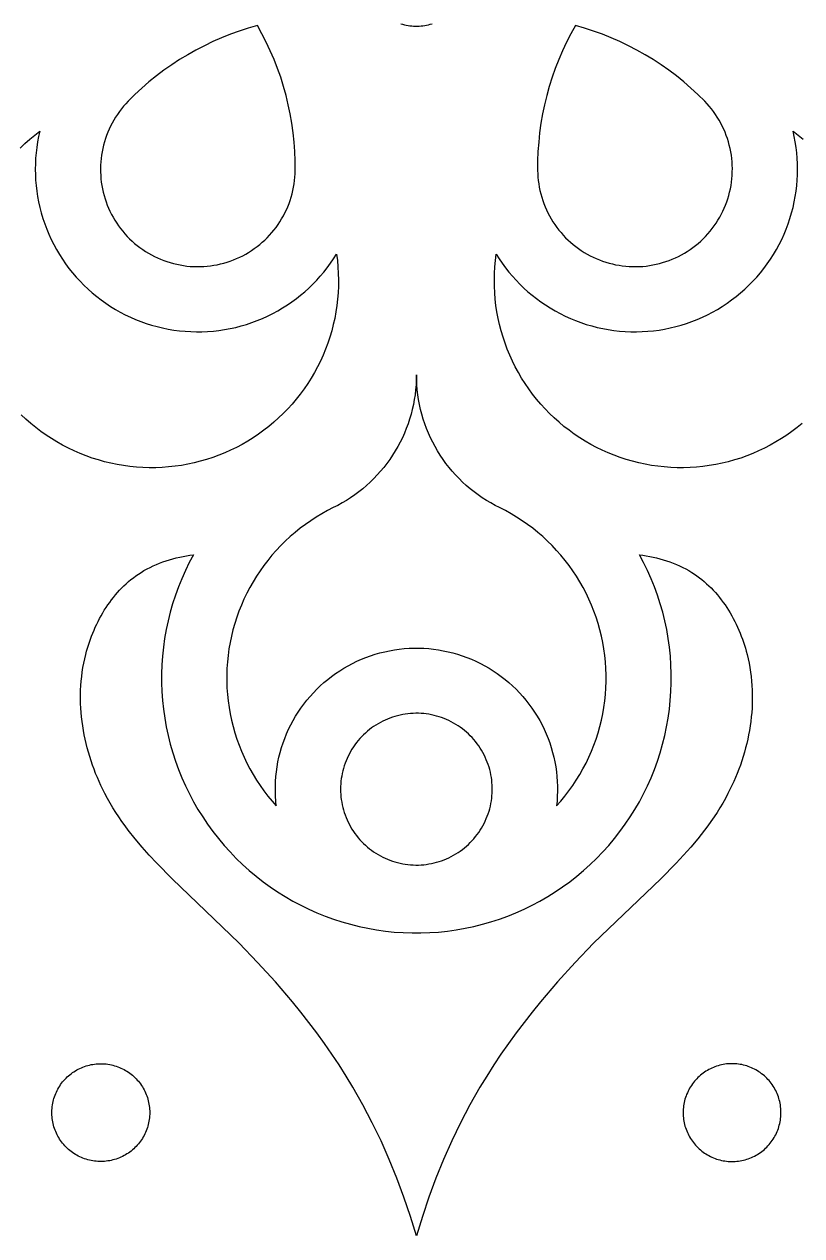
# Model space of a CAD drawing. Header units: millimetres. Extents: x -808 to 145, y 470 to 1424.
# Drawn here: x -415.2 to -249.3, y 606.6 to 865.2 of the extents above; entities that cross this region are included whole.
import ezdxf

# ---------------------------------------------------------------- set-up
doc = ezdxf.new("R2010")
doc.units = ezdxf.units.MM
doc.layers.add('Layer 05', color=12, linetype='Continuous', true_color=0xde0000)

msp = doc.modelspace()

# ---------------------------------------------------------------- linework, layer by layer
at = {"layer": 'Layer 05'}
for points in [[(-365.48, 864.9), (-367.42, 864.35), (-369.35, 863.73), (-371.25, 863.05), (-373.13, 862.3), (-374.98, 861.49), (-376.8, 860.62), (-378.59, 859.69), (-380.35, 858.7), (-382.08, 857.65), (-383.77, 856.54), (-385.42, 855.38), (-387.04, 854.16), (-388.61, 852.89), (-390.13, 851.56), (-391.62, 850.19), (-393.05, 848.77)], [(-357.4, 834), (-357.4, 836.02), (-357.48, 838.04), (-357.63, 840.06), (-357.84, 842.06), (-358.12, 844.07), (-358.46, 846.06), (-358.88, 848.03), (-359.36, 850), (-359.9, 851.94), (-360.51, 853.87), (-361.18, 855.78), (-361.92, 857.66), (-362.72, 859.51), (-363.58, 861.34), (-364.5, 863.14), (-365.48, 864.9)], [(-334.88, 865.3), (-334.5, 865.19), (-334.11, 865.09), (-333.72, 865.01), (-333.33, 864.94), (-332.94, 864.89), (-332.54, 864.85), (-332.14, 864.82), (-331.74, 864.8), (-331.35, 864.8), (-330.95, 864.82), (-330.55, 864.85), (-330.16, 864.89), (-329.76, 864.94), (-329.37, 865.01), (-328.98, 865.09), (-328.59, 865.19), (-328.21, 865.3)], [(-297.61, 864.9), (-298.59, 863.14), (-299.51, 861.34), (-300.37, 859.51), (-301.17, 857.66), (-301.91, 855.78), (-302.58, 853.87), (-303.19, 851.94), (-303.74, 850), (-304.22, 848.03), (-304.63, 846.06), (-304.97, 844.07), (-305.25, 842.06), (-305.46, 840.06), (-305.61, 838.04), (-305.69, 836.02), (-305.7, 834)], [(-270.04, 848.77), (-271.47, 850.19), (-272.96, 851.56), (-274.48, 852.89), (-276.06, 854.16), (-277.67, 855.38), (-279.32, 856.54), (-281.01, 857.65), (-282.74, 858.7), (-284.5, 859.69), (-286.29, 860.62), (-288.11, 861.49), (-289.97, 862.3), (-291.84, 863.05), (-293.74, 863.73), (-295.67, 864.35), (-297.61, 864.9)], [(-393.05, 848.77), (-393.55, 848.24), (-394.03, 847.7), (-394.49, 847.14), (-394.92, 846.56), (-395.34, 845.97), (-395.74, 845.37), (-396.12, 844.75), (-396.47, 844.12), (-396.8, 843.47), (-397.11, 842.82), (-397.4, 842.15), (-397.67, 841.48), (-397.91, 840.8), (-398.12, 840.1), (-398.31, 839.41), (-398.48, 838.7), (-398.62, 837.99), (-398.74, 837.28), (-398.83, 836.56), (-398.9, 835.84), (-398.94, 835.11), (-398.96, 834.39), (-398.95, 833.67), (-398.92, 832.94), (-398.86, 832.22), (-398.78, 831.5), (-398.67, 830.79), (-398.54, 830.07), (-398.38, 829.37), (-398.2, 828.67), (-397.99, 827.97), (-397.76, 827.29), (-397.51, 826.61), (-397.23, 825.94), (-396.93, 825.28), (-396.6, 824.63), (-396.26, 824), (-395.89, 823.37), (-395.5, 822.76), (-395.09, 822.17), (-394.66, 821.58), (-394.2, 821.02), (-393.73, 820.47), (-393.24, 819.93), (-392.74, 819.42), (-392.21, 818.92), (-391.67, 818.44), (-391.11, 817.98), (-390.53, 817.54), (-389.94, 817.12), (-389.34, 816.72), (-388.72, 816.34), (-388.09, 815.99), (-387.45, 815.65), (-386.8, 815.34), (-386.13, 815.05)], [(-276.96, 815.05), (-276.3, 815.34), (-275.64, 815.65), (-275, 815.99), (-274.37, 816.34), (-273.75, 816.72), (-273.15, 817.12), (-272.56, 817.54), (-271.98, 817.98), (-271.42, 818.44), (-270.88, 818.92), (-270.36, 819.42), (-269.85, 819.93), (-269.36, 820.47), (-268.89, 821.02), (-268.44, 821.58), (-268, 822.17), (-267.59, 822.76), (-267.2, 823.37), (-266.84, 824), (-266.49, 824.63), (-266.17, 825.28), (-265.86, 825.94), (-265.59, 826.61), (-265.33, 827.29), (-265.1, 827.97), (-264.89, 828.67), (-264.71, 829.37), (-264.55, 830.07), (-264.42, 830.79), (-264.31, 831.5), (-264.23, 832.22), (-264.17, 832.94), (-264.14, 833.67), (-264.13, 834.39), (-264.15, 835.11), (-264.19, 835.84), (-264.26, 836.56), (-264.35, 837.28), (-264.47, 837.99), (-264.61, 838.7), (-264.78, 839.41), (-264.97, 840.1), (-265.19, 840.8), (-265.43, 841.48), (-265.69, 842.15), (-265.98, 842.82), (-266.29, 843.47), (-266.62, 844.12), (-266.97, 844.75), (-267.35, 845.37), (-267.75, 845.97), (-268.17, 846.56), (-268.61, 847.14), (-269.06, 847.7), (-269.54, 848.24), (-270.04, 848.77)], [(-416.09, 838.77), (-415.09, 839.73), (-414.06, 840.64), (-413, 841.52), (-411.92, 842.37)], [(-411.92, 842.37), (-412.17, 841.22), (-412.39, 840.07), (-412.56, 838.92), (-412.7, 837.76), (-412.8, 836.59), (-412.86, 835.42), (-412.88, 834.25), (-412.86, 833.08), (-412.8, 831.91), (-412.7, 830.75), (-412.56, 829.58), (-412.38, 828.43), (-412.17, 827.28)], [(-250.92, 827.28), (-250.71, 828.43), (-250.53, 829.58), (-250.39, 830.75), (-250.29, 831.91), (-250.23, 833.08), (-250.21, 834.25), (-250.23, 835.42), (-250.29, 836.59), (-250.39, 837.76), (-250.53, 838.92), (-250.71, 840.07), (-250.92, 841.22), (-251.18, 842.37)], [(-251.18, 842.37), (-250.09, 841.52), (-249.03, 840.64)], [(-386.13, 815.05), (-385.46, 814.79), (-384.78, 814.54), (-384.08, 814.33), (-383.39, 814.13), (-382.68, 813.96), (-381.97, 813.82), (-381.26, 813.7), (-380.54, 813.6), (-379.82, 813.53), (-379.1, 813.49), (-378.37, 813.47), (-377.65, 813.48), (-376.93, 813.51), (-376.2, 813.56), (-375.48, 813.64), (-374.77, 813.75), (-374.06, 813.88), (-373.35, 814.04), (-372.65, 814.22), (-371.95, 814.42), (-371.27, 814.65), (-370.59, 814.9), (-369.92, 815.18), (-369.26, 815.48), (-368.61, 815.8), (-367.97, 816.15), (-367.35, 816.51), (-366.74, 816.9), (-366.14, 817.31), (-365.56, 817.74), (-364.99, 818.19), (-364.44, 818.66), (-363.9, 819.15), (-363.38, 819.65), (-362.88, 820.18), (-362.4, 820.72), (-361.94, 821.28), (-361.5, 821.85), (-361.08, 822.44), (-360.68, 823.04), (-360.3, 823.66), (-359.94, 824.29), (-359.6, 824.93), (-359.29, 825.58), (-359, 826.25), (-358.73, 826.92), (-358.49, 827.6), (-358.27, 828.29), (-358.07, 828.99), (-357.9, 829.69), (-357.75, 830.4), (-357.63, 831.12), (-357.54, 831.83), (-357.46, 832.55), (-357.42, 833.28), (-357.4, 834)], [(-305.7, 834), (-305.67, 833.28), (-305.63, 832.55), (-305.56, 831.83), (-305.46, 831.12), (-305.34, 830.4), (-305.19, 829.69), (-305.02, 828.99), (-304.82, 828.29), (-304.6, 827.6), (-304.36, 826.92), (-304.09, 826.25), (-303.8, 825.58), (-303.49, 824.93), (-303.15, 824.29), (-302.8, 823.66), (-302.42, 823.04), (-302.01, 822.44), (-301.59, 821.85), (-301.15, 821.28), (-300.69, 820.72), (-300.21, 820.18), (-299.71, 819.65), (-299.19, 819.15), (-298.65, 818.66), (-298.1, 818.19), (-297.54, 817.74), (-296.95, 817.31), (-296.36, 816.9), (-295.74, 816.51), (-295.12, 816.15), (-294.48, 815.8), (-293.83, 815.48), (-293.17, 815.18), (-292.5, 814.9), (-291.83, 814.65), (-291.14, 814.42), (-290.44, 814.22), (-289.74, 814.04), (-289.04, 813.88), (-288.32, 813.75), (-287.61, 813.64), (-286.89, 813.56), (-286.17, 813.51), (-285.44, 813.48), (-284.72, 813.47), (-283.99, 813.49), (-283.27, 813.53), (-282.55, 813.6), (-281.83, 813.7), (-281.12, 813.82), (-280.41, 813.96), (-279.7, 814.13), (-279.01, 814.33), (-278.32, 814.54), (-277.63, 814.79), (-276.96, 815.05)], [(-412.17, 827.28), (-411.9, 826.1), (-411.6, 824.93), (-411.26, 823.77), (-410.87, 822.62), (-410.44, 821.49), (-409.98, 820.37), (-409.48, 819.27), (-408.94, 818.19), (-408.36, 817.13), (-407.74, 816.09), (-407.09, 815.07), (-406.41, 814.08), (-405.69, 813.1), (-404.93, 812.16), (-404.15, 811.24), (-403.33, 810.35), (-402.48, 809.49), (-401.6, 808.66), (-400.7, 807.85), (-399.77, 807.09), (-398.81, 806.35), (-397.82, 805.65), (-396.81, 804.98), (-395.78, 804.35), (-394.73, 803.76), (-393.66, 803.2), (-392.57, 802.68), (-391.46, 802.19)], [(-271.63, 802.19), (-270.53, 802.68), (-269.43, 803.2), (-268.36, 803.76), (-267.31, 804.35), (-266.28, 804.98), (-265.27, 805.65), (-264.29, 806.35), (-263.33, 807.09), (-262.39, 807.85), (-261.49, 808.66), (-260.61, 809.49), (-259.76, 810.35), (-258.94, 811.24), (-258.16, 812.16), (-257.4, 813.1), (-256.68, 814.08), (-256, 815.07), (-255.35, 816.09), (-254.73, 817.13), (-254.15, 818.19), (-253.61, 819.27), (-253.11, 820.37), (-252.65, 821.49), (-252.22, 822.62), (-251.84, 823.77), (-251.49, 824.93), (-251.19, 826.1), (-250.92, 827.28)], [(-348.58, 816.13), (-348.41, 814.77), (-348.28, 813.4), (-348.21, 812.02), (-348.17, 810.64), (-348.19, 809.27), (-348.25, 807.89), (-348.37, 806.52), (-348.52, 805.15), (-348.73, 803.79), (-348.98, 802.43), (-349.28, 801.09), (-349.63, 799.76), (-350.02, 798.44), (-350.46, 797.13), (-350.94, 795.84), (-351.46, 794.57), (-352.03, 793.31), (-352.65, 792.08), (-353.3, 790.87), (-354, 789.68), (-354.73, 788.52), (-355.51, 787.38), (-356.32, 786.27), (-357.18, 785.19), (-358.07, 784.14), (-358.99, 783.12), (-359.95, 782.13), (-360.95, 781.17), (-361.97, 780.26), (-363.03, 779.37), (-364.12, 778.53), (-365.24, 777.72), (-366.38, 776.95), (-367.55, 776.22), (-368.74, 775.54), (-369.96, 774.89), (-371.2, 774.29), (-372.45, 773.73), (-373.73, 773.21), (-375.02, 772.74), (-376.33, 772.31), (-377.66, 771.93), (-378.99, 771.59), (-380.34, 771.3), (-381.7, 771.06), (-383.06, 770.86), (-384.43, 770.72), (-385.8, 770.61), (-387.18, 770.56), (-388.55, 770.55), (-389.93, 770.6), (-391.31, 770.68), (-392.68, 770.82), (-394.04, 771), (-395.4, 771.23), (-396.75, 771.51), (-398.09, 771.84), (-399.41, 772.21), (-400.73, 772.62), (-402.03, 773.08), (-403.31, 773.59)], [(-359.08, 805.28), (-358.11, 805.95), (-357.17, 806.64), (-356.25, 807.36), (-355.35, 808.12), (-354.49, 808.9), (-353.64, 809.72), (-352.83, 810.56), (-352.05, 811.42), (-351.29, 812.32), (-350.57, 813.24), (-349.87, 814.18), (-349.21, 815.15), (-348.58, 816.13)], [(-259.78, 773.59), (-261.07, 773.08), (-262.36, 772.62), (-263.68, 772.21), (-265, 771.84), (-266.34, 771.51), (-267.69, 771.23), (-269.05, 771), (-270.41, 770.82), (-271.79, 770.68), (-273.16, 770.6), (-274.54, 770.55), (-275.91, 770.56), (-277.29, 770.61), (-278.66, 770.72), (-280.03, 770.86), (-281.4, 771.06), (-282.75, 771.3), (-284.1, 771.59), (-285.43, 771.93), (-286.76, 772.31), (-288.07, 772.74), (-289.36, 773.21), (-290.64, 773.73), (-291.9, 774.29), (-293.13, 774.89), (-294.35, 775.54), (-295.54, 776.22), (-296.71, 776.95), (-297.86, 777.72), (-298.97, 778.53), (-300.06, 779.37), (-301.12, 780.26), (-302.14, 781.17), (-303.14, 782.13), (-304.1, 783.12), (-305.02, 784.14), (-305.91, 785.19), (-306.77, 786.27), (-307.58, 787.38), (-308.36, 788.52), (-309.1, 789.68), (-309.79, 790.87), (-310.45, 792.08), (-311.06, 793.31), (-311.63, 794.57), (-312.15, 795.84), (-312.64, 797.13), (-313.07, 798.44), (-313.46, 799.76), (-313.81, 801.09), (-314.11, 802.43), (-314.36, 803.79), (-314.57, 805.15), (-314.73, 806.52), (-314.84, 807.89), (-314.9, 809.27), (-314.92, 810.64), (-314.89, 812.02), (-314.81, 813.4), (-314.68, 814.77), (-314.51, 816.13)], [(-314.51, 816.13), (-313.88, 815.15), (-313.22, 814.18), (-312.53, 813.24), (-311.8, 812.32), (-311.05, 811.42), (-310.26, 810.56), (-309.45, 809.72), (-308.61, 808.9), (-307.74, 808.12), (-306.84, 807.36), (-305.92, 806.64), (-304.98, 805.95), (-304.02, 805.28)], [(-391.46, 802.19), (-390.33, 801.75), (-389.19, 801.35), (-388.04, 800.98), (-386.87, 800.66), (-385.7, 800.38), (-384.51, 800.14), (-383.32, 799.94), (-382.12, 799.78), (-380.92, 799.66), (-379.71, 799.59), (-378.5, 799.55), (-377.3, 799.56), (-376.09, 799.62), (-374.88, 799.71), (-373.68, 799.85), (-372.48, 800.02), (-371.3, 800.24), (-370.11, 800.5), (-368.94, 800.8), (-367.78, 801.15), (-366.64, 801.53), (-365.5, 801.95), (-364.39, 802.41), (-363.29, 802.91), (-362.2, 803.45), (-361.14, 804.02), (-360.1, 804.64), (-359.08, 805.28)], [(-304.02, 805.28), (-302.99, 804.64), (-301.95, 804.02), (-300.89, 803.45), (-299.81, 802.91), (-298.7, 802.41), (-297.59, 801.95), (-296.45, 801.53), (-295.31, 801.15), (-294.15, 800.8), (-292.98, 800.5), (-291.8, 800.24), (-290.61, 800.02), (-289.41, 799.85), (-288.21, 799.71), (-287, 799.62), (-285.8, 799.56), (-284.59, 799.55), (-283.38, 799.59), (-282.17, 799.66), (-280.97, 799.78), (-279.77, 799.94), (-278.58, 800.14), (-277.39, 800.38), (-276.22, 800.66), (-275.05, 800.98), (-273.9, 801.35), (-272.76, 801.75), (-271.63, 802.19)], [(-331.55, 790.4), (-331.56, 789.33), (-331.62, 788.26), (-331.71, 787.2), (-331.83, 786.14), (-332, 785.08), (-332.19, 784.03), (-332.43, 782.99), (-332.7, 781.95), (-333, 780.93), (-333.34, 779.92), (-333.71, 778.91), (-334.11, 777.93), (-334.55, 776.95), (-335.03, 775.99), (-335.53, 775.05), (-336.06, 774.13), (-336.63, 773.22), (-337.23, 772.33), (-337.85, 771.47), (-338.51, 770.62), (-339.19, 769.8), (-339.9, 769), (-340.64, 768.23), (-341.4, 767.48), (-342.19, 766.76), (-343, 766.07), (-343.84, 765.4), (-344.7, 764.76), (-345.58, 764.15), (-346.47, 763.58), (-347.39, 763.03), (-348.33, 762.51), (-349.28, 762.03)], [(-313.81, 762.03), (-314.77, 762.51), (-315.7, 763.03), (-316.62, 763.58), (-317.52, 764.15), (-318.39, 764.76), (-319.25, 765.4), (-320.09, 766.07), (-320.9, 766.76), (-321.69, 767.48), (-322.45, 768.23), (-323.19, 769), (-323.9, 769.8), (-324.58, 770.62), (-325.24, 771.47), (-325.86, 772.33), (-326.46, 773.22), (-327.03, 774.13), (-327.56, 775.05), (-328.07, 775.99), (-328.54, 776.95), (-328.98, 777.93), (-329.38, 778.91), (-329.75, 779.92), (-330.09, 780.93), (-330.4, 781.95), (-330.66, 782.99), (-330.9, 784.03), (-331.09, 785.08), (-331.26, 786.14), (-331.38, 787.2), (-331.47, 788.26), (-331.53, 789.33), (-331.55, 790.4)], [(-403.31, 773.59), (-404.57, 774.13), (-405.81, 774.73), (-407.04, 775.36), (-408.24, 776.04), (-409.41, 776.76), (-410.56, 777.51), (-411.68, 778.31), (-412.78, 779.15), (-413.84, 780.02), (-414.88, 780.93), (-415.88, 781.87)], [(-249.25, 780.02), (-250.31, 779.15), (-251.41, 778.31), (-252.53, 777.51), (-253.68, 776.76), (-254.86, 776.04), (-256.06, 775.36), (-257.28, 774.73), (-258.52, 774.13), (-259.78, 773.59)], [(-349.28, 762.03), (-350.52, 761.4), (-351.74, 760.72), (-352.93, 760.01), (-354.1, 759.25), (-355.24, 758.46), (-356.36, 757.62), (-357.44, 756.75), (-358.5, 755.84), (-359.52, 754.9), (-360.51, 753.92), (-361.46, 752.91), (-362.38, 751.86), (-363.27, 750.78), (-364.11, 749.68), (-364.92, 748.54), (-365.69, 747.38), (-366.41, 746.2), (-367.1, 744.99), (-367.74, 743.75), (-368.35, 742.5), (-368.9, 741.22), (-369.42, 739.93), (-369.88, 738.62), (-370.31, 737.29), (-370.69, 735.95), (-371.02, 734.6), (-371.3, 733.24), (-371.54, 731.87), (-371.73, 730.49), (-371.87, 729.1), (-371.97, 727.71), (-372.01, 726.32), (-372.01, 724.93), (-371.97, 723.54), (-371.87, 722.15), (-371.72, 720.77), (-371.53, 719.39), (-371.29, 718.02), (-371.01, 716.65), (-370.68, 715.3), (-370.3, 713.96), (-369.87, 712.64), (-369.4, 711.33), (-368.89, 710.03), (-368.33, 708.76), (-367.73, 707.5), (-367.08, 706.27), (-366.39, 705.06), (-365.67, 703.87), (-364.9, 702.71), (-364.09, 701.58), (-363.24, 700.48), (-362.36, 699.4), (-361.44, 698.36)], [(-301.65, 698.36), (-300.73, 699.4), (-299.85, 700.48), (-299, 701.58), (-298.19, 702.71), (-297.43, 703.87), (-296.7, 705.06), (-296.01, 706.27), (-295.36, 707.5), (-294.76, 708.76), (-294.2, 710.03), (-293.69, 711.33), (-293.22, 712.64), (-292.79, 713.96), (-292.42, 715.3), (-292.08, 716.65), (-291.8, 718.02), (-291.56, 719.39), (-291.37, 720.77), (-291.22, 722.15), (-291.13, 723.54), (-291.08, 724.93), (-291.08, 726.32), (-291.12, 727.71), (-291.22, 729.1), (-291.36, 730.49), (-291.55, 731.87), (-291.79, 733.24), (-292.07, 734.6), (-292.41, 735.95), (-292.78, 737.29), (-293.21, 738.62), (-293.68, 739.93), (-294.19, 741.22), (-294.75, 742.5), (-295.35, 743.75), (-295.99, 744.99), (-296.68, 746.2), (-297.41, 747.38), (-298.17, 748.54), (-298.98, 749.68), (-299.83, 750.78), (-300.71, 751.86), (-301.63, 752.91), (-302.58, 753.92), (-303.57, 754.9), (-304.6, 755.84), (-305.65, 756.75), (-306.73, 757.62), (-307.85, 758.46), (-308.99, 759.25), (-310.16, 760.01), (-311.35, 760.72), (-312.57, 761.4), (-313.81, 762.03)], [(-331.55, 606.63), (-332.82, 610.75), (-334.21, 614.84), (-335.72, 618.89), (-337.35, 622.9), (-339.1, 626.86), (-340.98, 630.75), (-342.97, 634.58), (-345.09, 638.33), (-346.54, 640.72), (-348.04, 643.08), (-349.58, 645.4), (-351.18, 647.69), (-352.82, 649.95), (-354.5, 652.18), (-356.23, 654.38), (-358, 656.55), (-361.65, 660.82), (-365.44, 664.98), (-369.36, 669.05), (-383.66, 682.81), (-386.96, 686.15), (-388.55, 687.86), (-390.1, 689.6), (-391.59, 691.38), (-393.03, 693.2), (-393.72, 694.13), (-394.4, 695.07), (-395.05, 696.02), (-395.69, 696.99), (-396.31, 697.97), (-396.9, 698.97), (-397.47, 699.98), (-398.02, 701.01), (-398.45, 701.85), (-398.86, 702.7), (-399.25, 703.56), (-399.63, 704.43), (-399.99, 705.31), (-400.34, 706.2), (-400.66, 707.09), (-400.97, 708), (-401.26, 708.91), (-401.53, 709.83), (-401.78, 710.75), (-402.02, 711.68), (-402.23, 712.61), (-402.42, 713.55), (-402.6, 714.5), (-402.75, 715.44), (-402.88, 716.39), (-402.99, 717.35), (-403.08, 718.3), (-403.15, 719.26), (-403.19, 720.22), (-403.21, 721.18), (-403.21, 722.14), (-403.19, 723.1), (-403.14, 724.06), (-403.06, 725.02), (-402.97, 725.97), (-402.84, 726.93), (-402.7, 727.88), (-402.52, 728.83), (-402.32, 729.78), (-402.1, 730.72), (-401.93, 731.38), (-401.74, 732.04), (-401.54, 732.69), (-401.32, 733.34), (-401.1, 733.99), (-400.86, 734.63), (-400.61, 735.27), (-400.34, 735.9), (-400.06, 736.52), (-399.77, 737.14), (-399.47, 737.76), (-399.16, 738.36), (-398.83, 738.96), (-398.49, 739.55), (-398.14, 740.13), (-397.77, 740.7), (-397.39, 741.26), (-397, 741.81), (-396.6, 742.35), (-396.19, 742.88), (-395.77, 743.4), (-395.33, 743.91), (-394.88, 744.4), (-394.42, 744.88), (-393.95, 745.35), (-393.46, 745.8), (-392.97, 746.24), (-392.46, 746.67), (-391.94, 747.07), (-391.41, 747.47), (-390.87, 747.84), (-390.31, 748.21), (-389.68, 748.59), (-389.03, 748.95), (-388.38, 749.29), (-387.71, 749.61), (-387.03, 749.91), (-386.34, 750.19), (-385.64, 750.45), (-384.93, 750.7), (-384.22, 750.92), (-383.51, 751.12), (-382.78, 751.31), (-382.06, 751.48), (-381.33, 751.63), (-380.6, 751.77), (-379.86, 751.88), (-379.13, 751.98)], [(-379.13, 751.98), (-380.02, 750.31), (-380.85, 748.6), (-381.62, 746.87), (-382.33, 745.11), (-382.98, 743.32), (-383.57, 741.52), (-384.09, 739.69), (-384.55, 737.85), (-384.94, 735.99), (-385.27, 734.12), (-385.53, 732.25), (-385.73, 730.36), (-385.86, 728.46), (-385.93, 726.57), (-385.93, 724.67), (-385.86, 722.77), (-385.73, 720.88), (-385.53, 718.99), (-385.26, 717.11), (-384.93, 715.24), (-384.54, 713.39), (-384.08, 711.55), (-383.55, 709.72), (-382.96, 707.92), (-382.32, 706.13), (-381.6, 704.38), (-380.83, 702.64), (-380, 700.94), (-379.11, 699.26), (-378.16, 697.62), (-377.15, 696.01), (-376.09, 694.44), (-374.97, 692.9), (-373.8, 691.41), (-372.58, 689.95), (-371.31, 688.54), (-370, 687.18), (-368.63, 685.86), (-367.22, 684.59), (-365.77, 683.37), (-364.27, 682.2), (-362.73, 681.09), (-361.16, 680.03), (-359.55, 679.02), (-357.91, 678.07), (-356.23, 677.18), (-354.52, 676.35), (-352.79, 675.58), (-351.03, 674.87), (-349.25, 674.22), (-347.44, 673.63), (-345.62, 673.11), (-343.78, 672.65), (-341.92, 672.25), (-340.05, 671.93), (-338.17, 671.66), (-336.28, 671.46), (-334.39, 671.33), (-332.49, 671.26), (-330.6, 671.26), (-328.7, 671.33), (-326.81, 671.46), (-324.92, 671.66), (-323.04, 671.93), (-321.17, 672.25), (-319.31, 672.65), (-317.47, 673.11), (-315.65, 673.63), (-313.84, 674.22), (-312.06, 674.87), (-310.3, 675.58), (-308.57, 676.35), (-306.86, 677.18), (-305.18, 678.07), (-303.54, 679.02), (-301.93, 680.03), (-300.36, 681.09), (-298.82, 682.2), (-297.33, 683.37), (-295.87, 684.59), (-294.46, 685.86), (-293.1, 687.18), (-291.78, 688.54), (-290.51, 689.95), (-289.29, 691.41), (-288.12, 692.9), (-287, 694.44), (-285.94, 696.01), (-284.93, 697.62), (-283.98, 699.26), (-283.09, 700.94), (-282.26, 702.64), (-281.49, 704.38), (-280.78, 706.13), (-280.13, 707.92), (-279.54, 709.72), (-279.02, 711.55), (-278.56, 713.39), (-278.16, 715.24), (-277.83, 717.11), (-277.56, 718.99), (-277.37, 720.88), (-277.23, 722.77), (-277.17, 724.67), (-277.16, 726.57), (-277.23, 728.46), (-277.36, 730.36), (-277.56, 732.25), (-277.82, 734.12), (-278.15, 735.99), (-278.54, 737.85), (-279, 739.69), (-279.52, 741.52), (-280.11, 743.32), (-280.76, 745.11), (-281.47, 746.87), (-282.24, 748.6), (-283.07, 750.31), (-283.96, 751.98)], [(-283.96, 751.98), (-283.23, 751.88), (-282.5, 751.77), (-281.76, 751.63), (-281.04, 751.48), (-280.31, 751.31), (-279.59, 751.12), (-278.87, 750.92), (-278.16, 750.7), (-277.45, 750.45), (-276.75, 750.19), (-276.06, 749.91), (-275.38, 749.61), (-274.72, 749.29), (-274.06, 748.95), (-273.41, 748.59), (-272.78, 748.21), (-272.23, 747.84), (-271.68, 747.47), (-271.15, 747.07), (-270.63, 746.67), (-270.13, 746.24), (-269.63, 745.8), (-269.15, 745.35), (-268.67, 744.88), (-268.21, 744.4), (-267.76, 743.91), (-267.33, 743.4), (-266.9, 742.88), (-266.49, 742.35), (-266.09, 741.81), (-265.7, 741.26), (-265.32, 740.7), (-264.96, 740.13), (-264.6, 739.55), (-264.26, 738.96), (-263.94, 738.36), (-263.62, 737.76), (-263.32, 737.14), (-263.03, 736.52), (-262.75, 735.9), (-262.49, 735.27), (-262.23, 734.63), (-261.99, 733.99), (-261.77, 733.34), (-261.55, 732.69), (-261.35, 732.04), (-261.17, 731.38), (-260.99, 730.72), (-260.77, 729.78), (-260.57, 728.83), (-260.39, 727.88), (-260.25, 726.93), (-260.12, 725.97), (-260.03, 725.02), (-259.95, 724.06), (-259.91, 723.1), (-259.88, 722.14), (-259.88, 721.18), (-259.9, 720.22), (-259.94, 719.26), (-260.01, 718.3), (-260.1, 717.35), (-260.21, 716.39), (-260.34, 715.44), (-260.49, 714.5), (-260.67, 713.55), (-260.86, 712.61), (-261.07, 711.68), (-261.31, 710.75), (-261.56, 709.83), (-261.83, 708.91), (-262.12, 708), (-262.43, 707.09), (-262.76, 706.2), (-263.1, 705.31), (-263.46, 704.43), (-263.84, 703.56), (-264.23, 702.7), (-264.64, 701.85), (-265.07, 701.01), (-265.62, 699.98), (-266.19, 698.97), (-266.79, 697.97), (-267.4, 696.99), (-268.04, 696.02), (-268.7, 695.07), (-269.37, 694.13), (-270.06, 693.2), (-271.5, 691.38), (-272.99, 689.6), (-274.54, 687.86), (-276.13, 686.15), (-279.43, 682.81), (-293.73, 669.05), (-297.65, 664.98), (-301.44, 660.82), (-305.09, 656.55), (-306.86, 654.38), (-308.59, 652.18), (-310.27, 649.95), (-311.91, 647.69), (-313.51, 645.4), (-315.05, 643.08), (-316.55, 640.72), (-318, 638.33), (-320.12, 634.58), (-322.12, 630.75), (-323.99, 626.86), (-325.74, 622.9), (-327.37, 618.89), (-328.88, 614.84), (-330.27, 610.75), (-331.55, 606.63)], [(-361.44, 698.36), (-361.54, 699.4), (-361.61, 700.45), (-361.65, 701.5), (-361.65, 702.55), (-361.61, 703.59), (-361.53, 704.64), (-361.42, 705.68), (-361.27, 706.72), (-361.09, 707.76), (-360.87, 708.78), (-360.61, 709.8), (-360.32, 710.81), (-359.99, 711.8), (-359.63, 712.79), (-359.24, 713.76), (-358.81, 714.72), (-358.35, 715.66), (-357.85, 716.59), (-357.33, 717.5), (-356.77, 718.38), (-356.18, 719.25), (-355.56, 720.1), (-354.92, 720.93), (-354.24, 721.73), (-353.54, 722.51), (-352.81, 723.26), (-352.05, 723.99), (-351.27, 724.69), (-350.47, 725.37), (-349.64, 726.01), (-348.79, 726.63), (-347.92, 727.21), (-347.03, 727.77), (-346.12, 728.29), (-345.19, 728.78), (-344.25, 729.24), (-343.29, 729.67), (-342.32, 730.06), (-341.33, 730.42), (-340.34, 730.74), (-339.33, 731.03), (-338.31, 731.29), (-337.28, 731.5), (-336.25, 731.69), (-335.21, 731.83), (-334.17, 731.94), (-333.12, 732.01), (-332.07, 732.05), (-331.02, 732.05), (-329.97, 732.01), (-328.93, 731.94), (-327.88, 731.83), (-326.84, 731.69), (-325.81, 731.5), (-324.78, 731.29), (-323.77, 731.03), (-322.76, 730.74), (-321.76, 730.42), (-320.77, 730.06), (-319.8, 729.67), (-318.84, 729.24), (-317.9, 728.78), (-316.97, 728.29), (-316.06, 727.77), (-315.17, 727.21), (-314.3, 726.63), (-313.45, 726.01), (-312.62, 725.37), (-311.82, 724.69), (-311.04, 723.99), (-310.28, 723.26), (-309.55, 722.51), (-308.85, 721.73), (-308.17, 720.93), (-307.53, 720.1), (-306.91, 719.25), (-306.32, 718.38), (-305.76, 717.5), (-305.24, 716.59), (-304.74, 715.66), (-304.28, 714.72), (-303.85, 713.76), (-303.46, 712.79), (-303.1, 711.8), (-302.77, 710.81), (-302.48, 709.8), (-302.22, 708.78), (-302, 707.76), (-301.82, 706.72), (-301.67, 705.68), (-301.56, 704.64), (-301.48, 703.59), (-301.45, 702.55), (-301.44, 701.5), (-301.48, 700.45), (-301.55, 699.4), (-301.65, 698.36)]]:
    msp.add_lwpolyline(points, dxfattribs=at)
for points in [[(-347.74, 701.95), (-347.73, 701.39), (-347.7, 700.83), (-347.65, 700.27), (-347.58, 699.71), (-347.49, 699.15), (-347.39, 698.6), (-347.26, 698.05), (-347.12, 697.51), (-346.95, 696.97), (-346.77, 696.44), (-346.57, 695.92), (-346.35, 695.4), (-346.12, 694.89), (-345.86, 694.39), (-345.59, 693.89), (-345.3, 693.41), (-345, 692.94), (-344.68, 692.48), (-344.34, 692.03), (-343.99, 691.59), (-343.62, 691.16), (-343.24, 690.75), (-342.84, 690.35), (-342.44, 689.97), (-342.01, 689.6), (-341.58, 689.24), (-341.13, 688.9), (-340.67, 688.58), (-340.2, 688.27), (-339.72, 687.97), (-339.23, 687.7), (-338.73, 687.44), (-338.23, 687.2), (-337.71, 686.98), (-337.19, 686.77), (-336.66, 686.59), (-336.12, 686.42), (-335.58, 686.27), (-335.03, 686.14), (-334.48, 686.03), (-333.93, 685.93), (-333.37, 685.86), (-332.81, 685.81), (-332.25, 685.77), (-331.69, 685.76), (-331.12, 685.76), (-330.56, 685.79), (-330, 685.83), (-329.44, 685.89), (-328.89, 685.98), (-328.34, 686.08), (-327.79, 686.2), (-327.24, 686.34), (-326.7, 686.5), (-326.17, 686.68), (-325.64, 686.87), (-325.12, 687.09), (-324.61, 687.32), (-324.11, 687.57), (-323.61, 687.83), (-323.13, 688.12), (-322.65, 688.42), (-322.19, 688.74), (-321.74, 689.07), (-321.29, 689.42), (-320.87, 689.78), (-320.45, 690.16), (-320.05, 690.55), (-319.66, 690.96), (-319.28, 691.38), (-318.92, 691.81), (-318.58, 692.25), (-318.25, 692.71), (-317.94, 693.17), (-317.64, 693.65), (-317.36, 694.14), (-317.1, 694.64), (-316.85, 695.14), (-316.63, 695.66), (-316.42, 696.18), (-316.23, 696.71), (-316.05, 697.24), (-315.9, 697.78), (-315.76, 698.33), (-315.65, 698.88), (-315.55, 699.43), (-315.47, 699.99), (-315.42, 700.55), (-315.38, 701.11), (-315.36, 701.67), (-315.36, 702.23), (-315.38, 702.79), (-315.42, 703.35), (-315.47, 703.91), (-315.55, 704.47), (-315.65, 705.02), (-315.76, 705.57), (-315.9, 706.12), (-316.05, 706.66), (-316.23, 707.19), (-316.42, 707.72), (-316.63, 708.24), (-316.85, 708.76), (-317.1, 709.26), (-317.36, 709.76), (-317.64, 710.25), (-317.94, 710.72), (-318.25, 711.19), (-318.58, 711.65), (-318.92, 712.09), (-319.28, 712.52), (-319.66, 712.94), (-320.05, 713.35), (-320.45, 713.74), (-320.87, 714.12), (-321.29, 714.48), (-321.74, 714.83), (-322.19, 715.16), (-322.65, 715.48), (-323.13, 715.78), (-323.61, 716.06), (-324.11, 716.33), (-324.61, 716.58), (-325.12, 716.81), (-325.64, 717.03), (-326.17, 717.22), (-326.7, 717.4), (-327.24, 717.56), (-327.79, 717.7), (-328.34, 717.82), (-328.89, 717.92), (-329.44, 718), (-330, 718.07), (-330.56, 718.11), (-331.12, 718.14), (-331.69, 718.14), (-332.25, 718.13), (-332.81, 718.09), (-333.37, 718.04), (-333.93, 717.97), (-334.48, 717.87), (-335.03, 717.76), (-335.58, 717.63), (-336.12, 717.48), (-336.66, 717.31), (-337.19, 717.13), (-337.71, 716.92), (-338.23, 716.7), (-338.73, 716.46), (-339.23, 716.2), (-339.72, 715.92), (-340.2, 715.63), (-340.67, 715.32), (-341.13, 715), (-341.58, 714.66), (-342.01, 714.3), (-342.44, 713.93), (-342.84, 713.55), (-343.24, 713.15), (-343.62, 712.73), (-343.99, 712.31), (-344.34, 711.87), (-344.68, 711.42), (-345, 710.96), (-345.3, 710.49), (-345.59, 710), (-345.86, 709.51), (-346.12, 709.01), (-346.35, 708.5), (-346.57, 707.98), (-346.77, 707.46), (-346.95, 706.93), (-347.12, 706.39), (-347.26, 705.85), (-347.39, 705.3), (-347.49, 704.75), (-347.58, 704.19), (-347.65, 703.63), (-347.7, 703.07), (-347.73, 702.51)], [(-406.05, 625.32), (-406.31, 625.57), (-406.56, 625.83), (-406.8, 626.1), (-407.03, 626.38), (-407.25, 626.67), (-407.47, 626.96), (-407.67, 627.26), (-407.86, 627.57), (-408.04, 627.88), (-408.21, 628.2), (-408.37, 628.53), (-408.51, 628.86), (-408.65, 629.2), (-408.77, 629.54), (-408.88, 629.88), (-408.98, 630.23), (-409.07, 630.58), (-409.14, 630.94), (-409.2, 631.29), (-409.25, 631.65), (-409.29, 632.01), (-409.32, 632.38), (-409.33, 632.74), (-409.33, 633.1), (-409.32, 633.46), (-409.29, 633.82), (-409.25, 634.18), (-409.2, 634.54), (-409.14, 634.9), (-409.07, 635.25), (-408.98, 635.61), (-408.88, 635.95), (-408.77, 636.3), (-408.65, 636.64), (-408.51, 636.98), (-408.36, 637.31), (-408.21, 637.63), (-408.04, 637.95), (-407.86, 638.27), (-407.66, 638.58), (-407.46, 638.88), (-407.25, 639.17), (-407.03, 639.46), (-406.8, 639.74), (-406.56, 640.01), (-406.3, 640.27), (-406.05, 640.52), (-405.78, 640.76), (-405.5, 641), (-405.22, 641.22), (-404.92, 641.44), (-404.62, 641.64), (-404.32, 641.83), (-404.01, 642.02), (-403.69, 642.19), (-403.36, 642.35), (-403.03, 642.5), (-402.7, 642.64), (-402.36, 642.76), (-402.01, 642.88), (-401.67, 642.98), (-401.31, 643.07), (-400.96, 643.15), (-400.6, 643.21), (-400.25, 643.27), (-399.89, 643.31), (-399.52, 643.34), (-399.16, 643.35), (-398.8, 643.35), (-398.44, 643.34), (-398.08, 643.32), (-397.72, 643.29), (-397.36, 643.24), (-397, 643.18), (-396.64, 643.11), (-396.29, 643.03), (-395.94, 642.93), (-395.6, 642.82), (-395.26, 642.7), (-394.92, 642.57), (-394.59, 642.42), (-394.26, 642.27), (-393.94, 642.1), (-393.62, 641.92), (-393.31, 641.74), (-393.01, 641.54), (-392.71, 641.33), (-392.42, 641.11), (-392.14, 640.88), (-391.87, 640.64), (-391.61, 640.39), (-391.35, 640.13), (-391.11, 639.87), (-390.87, 639.59), (-390.64, 639.31), (-390.43, 639.02), (-390.22, 638.72), (-390.02, 638.42), (-389.84, 638.11), (-389.66, 637.79), (-389.5, 637.47), (-389.35, 637.14), (-389.21, 636.8), (-389.08, 636.47), (-388.96, 636.12), (-388.85, 635.78), (-388.76, 635.43), (-388.68, 635.07), (-388.61, 634.72), (-388.56, 634.36), (-388.51, 634), (-388.48, 633.64), (-388.46, 633.28), (-388.46, 632.91), (-388.46, 632.55), (-388.48, 632.19), (-388.51, 631.83), (-388.56, 631.47), (-388.61, 631.11), (-388.68, 630.76), (-388.76, 630.4), (-388.86, 630.05), (-388.96, 629.71), (-389.08, 629.36), (-389.21, 629.02), (-389.35, 628.69), (-389.5, 628.36), (-389.66, 628.04), (-389.84, 627.72), (-390.03, 627.41), (-390.22, 627.11), (-390.43, 626.81), (-390.65, 626.52), (-390.87, 626.24), (-391.11, 625.96), (-391.36, 625.7), (-391.61, 625.44), (-391.87, 625.19), (-392.15, 624.95), (-392.43, 624.72), (-392.72, 624.5), (-393.01, 624.29), (-393.31, 624.09), (-393.62, 623.91), (-393.94, 623.73), (-394.26, 623.56), (-394.59, 623.41), (-394.92, 623.26), (-395.26, 623.13), (-395.6, 623.01), (-395.95, 622.9), (-396.3, 622.81), (-396.65, 622.72), (-397, 622.65), (-397.36, 622.59), (-397.72, 622.54), (-398.08, 622.51), (-398.44, 622.49), (-398.81, 622.48), (-399.17, 622.48), (-399.53, 622.5), (-399.89, 622.53), (-400.25, 622.57), (-400.61, 622.62), (-400.97, 622.69), (-401.32, 622.76), (-401.67, 622.85), (-402.02, 622.96), (-402.36, 623.07), (-402.7, 623.2), (-403.04, 623.34), (-403.37, 623.49), (-403.69, 623.65), (-404.01, 623.82), (-404.32, 624), (-404.63, 624.19), (-404.93, 624.4), (-405.22, 624.61), (-405.5, 624.84), (-405.78, 625.07)], [(-257.04, 625.32), (-256.78, 625.57), (-256.53, 625.83), (-256.29, 626.1), (-256.06, 626.38), (-255.84, 626.67), (-255.63, 626.96), (-255.42, 627.26), (-255.23, 627.57), (-255.05, 627.88), (-254.88, 628.2), (-254.73, 628.53), (-254.58, 628.86), (-254.44, 629.2), (-254.32, 629.54), (-254.21, 629.88), (-254.11, 630.23), (-254.02, 630.58), (-253.95, 630.94), (-253.89, 631.29), (-253.84, 631.65), (-253.8, 632.01), (-253.77, 632.38), (-253.76, 632.74), (-253.76, 633.1), (-253.77, 633.46), (-253.8, 633.82), (-253.84, 634.18), (-253.89, 634.54), (-253.95, 634.9), (-254.03, 635.25), (-254.11, 635.61), (-254.21, 635.95), (-254.32, 636.3), (-254.45, 636.64), (-254.58, 636.98), (-254.73, 637.31), (-254.89, 637.63), (-255.06, 637.95), (-255.24, 638.27), (-255.43, 638.58), (-255.63, 638.88), (-255.84, 639.17), (-256.06, 639.46), (-256.29, 639.74), (-256.54, 640.01), (-256.79, 640.27), (-257.05, 640.52), (-257.31, 640.76), (-257.59, 641), (-257.88, 641.22), (-258.17, 641.44), (-258.47, 641.64), (-258.77, 641.83), (-259.09, 642.02), (-259.4, 642.19), (-259.73, 642.35), (-260.06, 642.5), (-260.39, 642.64), (-260.73, 642.76), (-261.08, 642.88), (-261.43, 642.98), (-261.78, 643.07), (-262.13, 643.15), (-262.49, 643.21), (-262.85, 643.27), (-263.21, 643.31), (-263.57, 643.34), (-263.93, 643.35), (-264.29, 643.35), (-264.65, 643.34), (-265.01, 643.32), (-265.38, 643.29), (-265.73, 643.24), (-266.09, 643.18), (-266.45, 643.11), (-266.8, 643.03), (-267.15, 642.93), (-267.49, 642.82), (-267.84, 642.7), (-268.17, 642.57), (-268.51, 642.42), (-268.83, 642.27), (-269.16, 642.1), (-269.47, 641.92), (-269.78, 641.74), (-270.08, 641.54), (-270.38, 641.33), (-270.67, 641.11), (-270.95, 640.88), (-271.22, 640.64), (-271.48, 640.39), (-271.74, 640.13), (-271.98, 639.87), (-272.22, 639.59), (-272.45, 639.31), (-272.67, 639.02), (-272.87, 638.72), (-273.07, 638.42), (-273.25, 638.11), (-273.43, 637.79), (-273.59, 637.47), (-273.74, 637.14), (-273.89, 636.8), (-274.01, 636.47), (-274.13, 636.12), (-274.24, 635.78), (-274.33, 635.43), (-274.41, 635.07), (-274.48, 634.72), (-274.54, 634.36), (-274.58, 634), (-274.61, 633.64), (-274.63, 633.28), (-274.64, 632.91), (-274.63, 632.55), (-274.61, 632.19), (-274.58, 631.83), (-274.54, 631.47), (-274.48, 631.11), (-274.41, 630.76), (-274.33, 630.4), (-274.24, 630.05), (-274.13, 629.71), (-274.01, 629.36), (-273.88, 629.02), (-273.74, 628.69), (-273.59, 628.36), (-273.43, 628.04), (-273.25, 627.72), (-273.07, 627.41), (-272.87, 627.11), (-272.66, 626.81), (-272.45, 626.52), (-272.22, 626.24), (-271.98, 625.96), (-271.74, 625.7), (-271.48, 625.44), (-271.22, 625.19), (-270.94, 624.95), (-270.66, 624.72), (-270.38, 624.5), (-270.08, 624.29), (-269.78, 624.09), (-269.47, 623.91), (-269.15, 623.73), (-268.83, 623.56), (-268.5, 623.41), (-268.17, 623.26), (-267.83, 623.13), (-267.49, 623.01), (-267.14, 622.9), (-266.8, 622.81), (-266.44, 622.72), (-266.09, 622.65), (-265.73, 622.59), (-265.37, 622.54), (-265.01, 622.51), (-264.65, 622.49), (-264.29, 622.48), (-263.92, 622.48), (-263.56, 622.5), (-263.2, 622.53), (-262.84, 622.57), (-262.48, 622.62), (-262.13, 622.69), (-261.77, 622.76), (-261.42, 622.85), (-261.07, 622.96), (-260.73, 623.07), (-260.39, 623.2), (-260.06, 623.34), (-259.73, 623.49), (-259.4, 623.65), (-259.08, 623.82), (-258.77, 624), (-258.46, 624.19), (-258.16, 624.4), (-257.87, 624.61), (-257.59, 624.84), (-257.31, 625.07)]]:
    msp.add_lwpolyline(points, close=True, dxfattribs=at)

doc.saveas('drawing.dxf')
